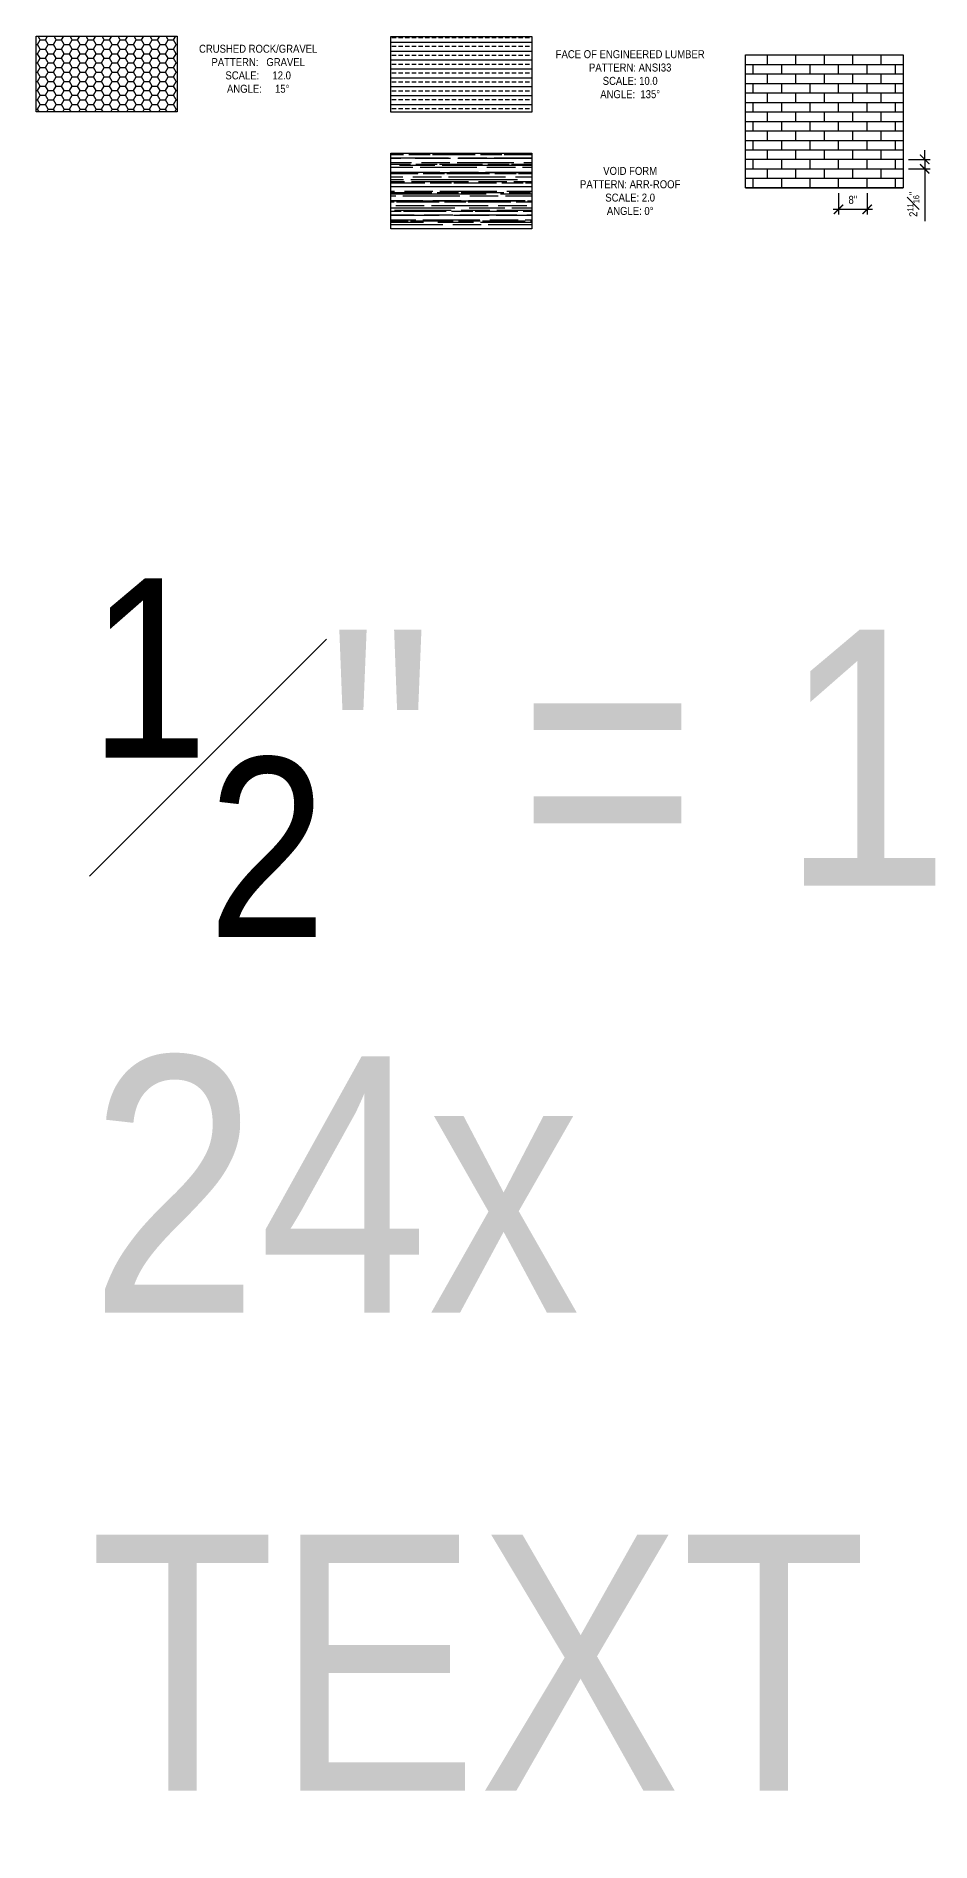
# Model space of a CAD drawing. Header units: inches. Extents: x -2661 to 42767, y -1222 to 9099.
# Drawn here: x 5019 to 5270, y 768 to 1276 of the extents above; entities that cross this region are included whole.
import ezdxf

# ---------------------------------------------------------------- set-up
doc = ezdxf.new("R2010")
doc.units = ezdxf.units.IN
doc.header["$LTSCALE"] = 12
doc.header["$MEASUREMENT"] = 0
doc.header["$PDMODE"] = 3
doc.layers.get('0').update_dxf_attribs({"linetype": 'CONTINUOUS'})
doc.layers.get('DefPoints').update_dxf_attribs({"color": 251, "linetype": 'CONTINUOUS'})
doc.layers.add('S-ANNO-DIMS', color=2, linetype='CONTINUOUS')
doc.layers.add('S-ANNO-NOTE', color=4, linetype='CONTINUOUS')
doc.layers.add('S-ANNO-NONPLOT', color=253, linetype='CONTINUOUS', plot=False, transparency=0.5)
doc.layers.add('S-HATCH-SOIL', color=7, linetype='CONTINUOUS', true_color=0x8f8f8f, transparency=0.8)
doc.layers.add('S-HATCH1', color=1, linetype='CONTINUOUS', transparency=0.5)
doc.styles.add('Arial', font='arial.ttf', dxfattribs={"width": 0.85})
doc.dimstyles.new('DIM-24_Se', dxfattribs={"dimscale": 24, "dimtxt": 0.09375, "dimasz": 0.109375, "dimexe": 0.0625, "dimexo": 0.0625, "dimgap": 0.0625, "dimtad": 1, "dimdec": 4, "dimzin": 11, "dimdsep": 46, "dimlunit": 4, "dimtxsty": 'Arial', "dimblk": 'ARCHTICK', "dimcen": 0.125, "dimdle": 0.0625, "dimclrd": 256, "dimclre": 256, "dimclrt": 4, "dimadec": 0, "dimazin": 0, "dimtfac": 0.75, "dimtdec": 4, "dimtmove": 0, "dimatfit": 3, "dimfxl": 1, "dimfrac": 1, "dimtolj": 1, "dimtzin": 0, "dimarcsym": 0})

# ---------------------------------------------------------------- blocks, each defined once
blk = doc.blocks.new('_ARCHTICK')
at = {"color": 0, "linetype": 'ByBlock', "const_width": 0.15}
blk.add_lwpolyline([(-0.5, -0.5), (0.5, 0.5)], dxfattribs=at)
blk = doc.blocks.new('*D550')
at = {"layer": 'DefPoints', "color": 0, "transparency": 16777216}
for p in [(5244.22, 1233.48), (5252.22, 1233.48), (5252.22, 1227.43)]:
    blk.add_point(p, dxfattribs=at)
at = {"layer": 'S-ANNO-DIMS', "lineweight": -2, "transparency": 16777216}
for p, q in [((5244.22, 1231.98), (5244.22, 1225.93)), ((5252.22, 1231.98), (5252.22, 1225.93)), ((5242.72, 1227.43), (5253.72, 1227.43))]:
    blk.add_line(p, q, dxfattribs=at)
at = {"layer": 'S-ANNO-DIMS', "lineweight": -2, "transparency": 16777216, "xscale": 2.625, "yscale": 2.625, "zscale": 2.625, "rotation": 180}
blk.add_blockref('_ARCHTICK', (5244.22, 1227.43), dxfattribs=at)
at = {"layer": 'S-ANNO-DIMS', "lineweight": -2, "transparency": 16777216, "xscale": 2.625, "yscale": 2.625, "zscale": 2.625}
blk.add_blockref('_ARCHTICK', (5252.22, 1227.43), dxfattribs=at)
at = {"layer": 'S-ANNO-DIMS', "color": 4, "transparency": 16777216, "insert": (5248.22, 1230.08), "char_height": 2.25, "attachment_point": 5, "style": 'Arial'}
blk.add_mtext('\\A1;8"', dxfattribs=at)
blk = doc.blocks.new('*D551')
at = {"layer": 'DefPoints', "color": 0, "transparency": 16777216}
for p in [(5262.41, 1241.48), (5262.41, 1238.81), (5268.41, 1238.81)]:
    blk.add_point(p, dxfattribs=at)
at = {"layer": 'S-ANNO-DIMS', "lineweight": -2, "transparency": 16777216}
for p, q in [((5268.41, 1241.48), (5268.41, 1244.1)), ((5263.91, 1241.48), (5269.91, 1241.48)), ((5268.41, 1241.48), (5268.41, 1238.81)), ((5263.91, 1238.81), (5269.91, 1238.81)), ((5268.41, 1238.81), (5268.41, 1224.11))]:
    blk.add_line(p, q, dxfattribs=at)
at = {"layer": 'S-ANNO-DIMS', "lineweight": -2, "transparency": 16777216, "xscale": 2.625, "yscale": 2.625, "zscale": 2.625}
for p, rotation in [((5268.41, 1241.48), 270), ((5268.41, 1238.81), 90)]:
    blk.add_blockref('_ARCHTICK', p, dxfattribs=dict(at, rotation=rotation))
at = {"layer": 'S-ANNO-DIMS', "color": 4, "transparency": 16777216, "insert": (5265.2, 1228.84), "char_height": 2.25, "attachment_point": 5, "rotation": 90, "style": 'Arial'}
blk.add_mtext('\\A1;2{\\H0.75x;\\S11#16;}"', dxfattribs=at)

msp = doc.modelspace()

# ---------------------------------------------------------------- hatches: boundary and pattern name
at = {"layer": 'S-HATCH-SOIL'}
h = msp.add_hatch(dxfattribs=at)
h.set_pattern_fill('HONEY', color=256, scale=12, style=0)
h.set_pattern_definition([(0, (-2198.1923, -1756.8737), (2.25, 1.2990381), [1.5, -3]), (120, (-2198.1923, -1756.8737), (-2.25, 1.2990381), [1.5, -3]), (60, (-2198.1923, -1756.8737), (4e-16, 2.59807621), [-3, 1.5])])
h.paths.add_polyline_path([(5018.67082, 1276.12531), (5058.34863, 1276.12531), (5058.34863, 1254.86204), (5018.67082, 1254.86204)])
at = {"layer": 'S-HATCH1'}
h = msp.add_hatch(dxfattribs=at)
h.set_pattern_fill('ANSI33', color=252, scale=10, angle=135, style=0)
h.set_pattern_definition([(180, (-2022.6457, -1855.5656), (-4e-16, -2.5), []), (180, (-2023.8957, -1854.3156), (-4e-16, -2.5), [1.25, -0.625])])
h.paths.add_polyline_path([(5118.34863, 1276.03852), (5158.02643, 1276.03852), (5158.02643, 1254.77524), (5118.34863, 1254.77524)])
at = {"layer": 'S-HATCH1', "ltscale": 0.75}
h = msp.add_hatch(dxfattribs=at)
h.set_pattern_fill('AR-BRSTD', color=256, style=0)
h.set_pattern_definition([(0, (5240.2195, 1252.1471), (0, 2.667), []), (90, (5240.2195, 1252.147), (-4, 2.667), [2.667, -2.667])])
h.paths.add_polyline_path([(5218.02643, 1270.867), (5262.41248, 1270.867), (5262.41248, 1233.42728), (5218.02643, 1233.42728)])
at = {"layer": 'S-HATCH1'}
h = msp.add_hatch(dxfattribs=at)
h.set_pattern_fill('AR-RROOF', color=256, scale=2, style=0)
h.set_pattern_definition([(0, (1651.965, -5674.184), (4.4, 2), [30, -4, 10, -2]), (0, (1654.625, -5673.184), (-2, 2.66), [6, -0.66, 12, -1.5]), (0, (1652.965, -5672.4841), (10.4, 1.34), [16, -2.8, 8, -2])])
h.paths.add_polyline_path([(5118.34863, 1243.21355), (5158.02643, 1243.21355), (5158.02643, 1221.95028), (5118.34863, 1221.95028)])

# ---------------------------------------------------------------- linework, layer by layer
at = {"layer": 'S-ANNO-NONPLOT', "linetype": 'ByBlock'}
for points in [[(5018.67082, 1276.12531), (5058.34863, 1276.12531), (5058.34863, 1254.86204), (5018.67082, 1254.86204)], [(5118.34863, 1276.03852), (5158.02643, 1276.03852), (5158.02643, 1254.77524), (5118.34863, 1254.77524)], [(5218.02643, 1270.867), (5262.41248, 1270.867), (5262.41248, 1233.42728), (5218.02643, 1233.42728)], [(5118.34863, 1243.21355), (5158.02643, 1243.21355), (5158.02643, 1221.95028), (5118.34863, 1221.95028)]]:
    msp.add_lwpolyline(points, close=True, dxfattribs=at)

# ---------------------------------------------------------------- texts
at = {"layer": 'S-ANNO-NOTE', "style": 'Arial'}
for s, insert, char_height, width, attachment_point in [('CRUSHED ROCK/GRAVEL\\PPATTERN:   GRAVEL \\PSCALE:     12.0\\PANGLE:     15%%D', (5081.08397, 1266.93789), 2.25, 58.8453495, 5), ('FACE OF ENGINEERED LUMBER\\PPATTERN:^IANSI33 \\PSCALE:^I10.0\\PANGLE: ^I135°', (5185.63706, 1265.40688), 2.25, 58.8453495, 5), ('VOID FORM\\PPATTERN:^IARR-ROOF \\PSCALE:^I2.0\\PANGLE:^I0°', (5185.63706, 1232.58191), 2.25, 58.8453495, 5), ('\\A1;{\\H0.7x;\\S1#2;}" = 1\'-0"\\P24x\\PTEXT SIZE: 2{\\H0.7x;\\S1#4;}"', (5033.69492, 1123.65123), 72, 1151.6129253, 1)]:
    msp.add_mtext(s, dxfattribs=dict(at, insert=insert, char_height=char_height, width=width, attachment_point=attachment_point))

# ---------------------------------------------------------------- dimensions: what is measured, and where the dimension line sits
at = {"layer": 'S-ANNO-DIMS'}
for base, p1, p2, angle, picture, middle in [((5268.41248, 1238.81214), (5262.41248, 1241.47914), (5262.41248, 1238.81214), 90, '*D551', (5265.20369, 1228.8368)), ((5252.21946, 1227.42728), (5244.21946, 1233.47814), (5252.21946, 1233.47814), 180, '*D550', (5248.21946, 1230.07607))]:
    dim = msp.add_linear_dim(base=base, p1=p1, p2=p2, angle=angle, dimstyle='DIM-24_Se', dxfattribs=at)
    dim.commit()
    dim.dimension.update_dxf_attribs({"geometry": picture, "text_midpoint": middle})

doc.saveas('drawing.dxf')
